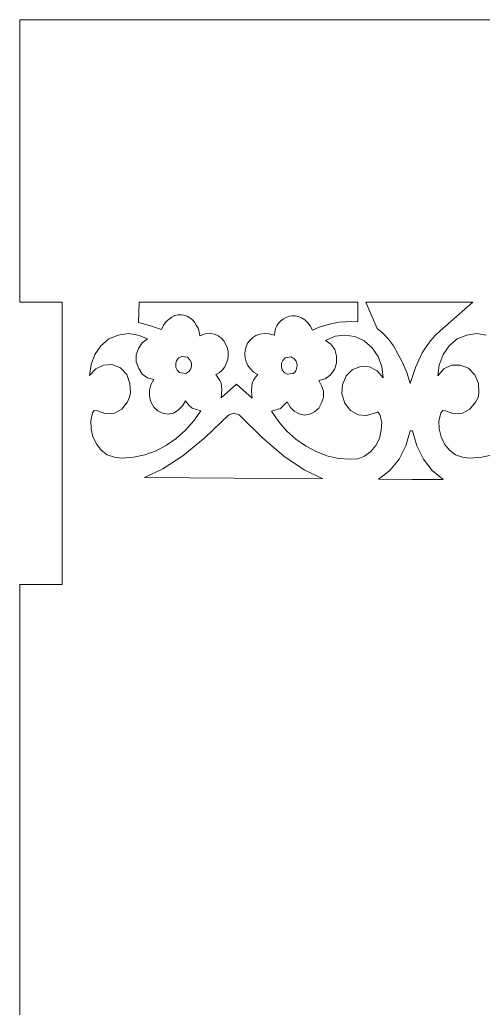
# Model space of a CAD drawing. Header units: inches. Extents: x -4.04 to 3.96, y -5.52 to 0.82.
# Drawn here: x -2.864 to -2.405, y -3.336 to -2.356 of the extents above; entities that cross this region are included whole.
import ezdxf

# ---------------------------------------------------------------- set-up
doc = ezdxf.new("R2010")
doc.units = ezdxf.units.IN
doc.header["$MEASUREMENT"] = 0
doc.layers.add('Katman 1', color=7, linetype='Continuous')

msp = doc.modelspace()

# ---------------------------------------------------------------- linework, layer by layer
at = {"layer": 'Katman 1', "color": 250, "lineweight": 9}
for points in [[(-1.74412, -2.35577), (-1.74412, -2.35577), (-2.86405, -2.35577), (-2.86405, -2.35577)], [(-2.86405, -2.35577), (-2.86405, -2.35577), (-2.86405, -2.63572), (-2.86405, -2.63572)], [(-2.86405, -2.63572), (-2.86405, -2.63572), (-2.82209, -2.63572), (-2.82209, -2.63572)], [(-2.82209, -2.63572), (-2.82209, -2.63572), (-2.82209, -2.91573), (-2.82209, -2.91573)], [(-2.74578, -2.63572), (-2.74578, -2.63572), (-2.74648, -2.65603), (-2.74648, -2.65603)], [(-2.52914, -2.63572), (-2.52914, -2.63572), (-2.74578, -2.63572), (-2.74578, -2.63572)], [(-2.52914, -2.65532), (-2.52914, -2.65532), (-2.52914, -2.63572), (-2.52914, -2.63572)], [(-2.41504, -2.63572), (-2.41504, -2.63572), (-2.52107, -2.63572), (-2.52107, -2.63572)], [(-2.52107, -2.63572), (-2.52107, -2.63572), (-2.5099, -2.66198), (-2.5099, -2.66198)], [(-2.44725, -2.66409), (-2.44725, -2.66409), (-2.41504, -2.63572), (-2.41504, -2.63572)], [(-2.72162, -2.6585), (-2.72162, -2.6585), (-2.71884, -2.65498), (-2.71884, -2.65498)], [(-2.71884, -2.65498), (-2.71884, -2.65498), (-2.71606, -2.65254), (-2.71606, -2.65254)], [(-2.71606, -2.65254), (-2.71606, -2.65254), (-2.71324, -2.65045), (-2.71324, -2.65045)], [(-2.71324, -2.65045), (-2.71324, -2.65045), (-2.71044, -2.64905), (-2.71044, -2.64905)], [(-2.71044, -2.64905), (-2.71044, -2.64905), (-2.70726, -2.64834), (-2.70726, -2.64834)], [(-2.70726, -2.64834), (-2.70726, -2.64834), (-2.70415, -2.64834), (-2.70415, -2.64834)], [(-2.70415, -2.64834), (-2.70415, -2.64834), (-2.70137, -2.6487), (-2.70137, -2.6487)], [(-2.70137, -2.6487), (-2.70137, -2.6487), (-2.69819, -2.64976), (-2.69819, -2.64976)], [(-2.69819, -2.64976), (-2.69819, -2.64976), (-2.69537, -2.65112), (-2.69537, -2.65112)], [(-2.69537, -2.65112), (-2.69537, -2.65112), (-2.69293, -2.65325), (-2.69293, -2.65325)], [(-2.69293, -2.65325), (-2.69293, -2.65325), (-2.69084, -2.6557), (-2.69084, -2.6557)], [(-2.60752, -2.65639), (-2.60752, -2.65639), (-2.60545, -2.65428), (-2.60545, -2.65428)], [(-2.60545, -2.65428), (-2.60545, -2.65428), (-2.60299, -2.65254), (-2.60299, -2.65254)], [(-2.60299, -2.65254), (-2.60299, -2.65254), (-2.60019, -2.65078), (-2.60019, -2.65078)], [(-2.60019, -2.65078), (-2.60019, -2.65078), (-2.59704, -2.64976), (-2.59704, -2.64976)], [(-2.59704, -2.64976), (-2.59704, -2.64976), (-2.59423, -2.64941), (-2.59423, -2.64941)], [(-2.59423, -2.64941), (-2.59423, -2.64941), (-2.59112, -2.64941), (-2.59112, -2.64941)], [(-2.59112, -2.64941), (-2.59112, -2.64941), (-2.58792, -2.65007), (-2.58792, -2.65007)], [(-2.58792, -2.65007), (-2.58792, -2.65007), (-2.58481, -2.65112), (-2.58481, -2.65112)], [(-2.58481, -2.65112), (-2.58481, -2.65112), (-2.58163, -2.65325), (-2.58163, -2.65325)], [(-2.58163, -2.65325), (-2.58163, -2.65325), (-2.57883, -2.65603), (-2.57883, -2.65603)], [(-2.54767, -2.6557), (-2.54767, -2.6557), (-2.54139, -2.65532), (-2.54139, -2.65532)], [(-2.54139, -2.65532), (-2.54139, -2.65532), (-2.53543, -2.65498), (-2.53543, -2.65498)], [(-2.53543, -2.65498), (-2.53543, -2.65498), (-2.52914, -2.65532), (-2.52914, -2.65532)], [(-2.74648, -2.65603), (-2.74648, -2.65603), (-2.73562, -2.65885), (-2.73562, -2.65885)], [(-2.73562, -2.65885), (-2.73562, -2.65885), (-2.72371, -2.6627), (-2.72371, -2.6627)], [(-2.72371, -2.6627), (-2.72371, -2.6627), (-2.72162, -2.6585), (-2.72162, -2.6585)], [(-2.69084, -2.6557), (-2.69084, -2.6557), (-2.68911, -2.6585), (-2.68911, -2.6585)], [(-2.68911, -2.6585), (-2.68911, -2.6585), (-2.68735, -2.66163), (-2.68735, -2.66163)], [(-2.68735, -2.66163), (-2.68735, -2.66163), (-2.6863, -2.66514), (-2.6863, -2.66514)], [(-2.6863, -2.66514), (-2.6863, -2.66514), (-2.68557, -2.66901), (-2.68557, -2.66901)], [(-2.61172, -2.6683), (-2.61172, -2.6683), (-2.61139, -2.66514), (-2.61139, -2.66514)], [(-2.61139, -2.66514), (-2.61139, -2.66514), (-2.61068, -2.66198), (-2.61068, -2.66198)], [(-2.61068, -2.66198), (-2.61068, -2.66198), (-2.60932, -2.65919), (-2.60932, -2.65919)], [(-2.60932, -2.65919), (-2.60932, -2.65919), (-2.60752, -2.65639), (-2.60752, -2.65639)], [(-2.57883, -2.65603), (-2.57883, -2.65603), (-2.57639, -2.65919), (-2.57639, -2.65919)], [(-2.57639, -2.65919), (-2.57639, -2.65919), (-2.57394, -2.66341), (-2.57394, -2.66341)], [(-2.57394, -2.66341), (-2.57394, -2.66341), (-2.56728, -2.66061), (-2.56728, -2.66061)], [(-2.56728, -2.66061), (-2.56728, -2.66061), (-2.56065, -2.6585), (-2.56065, -2.6585)], [(-2.56065, -2.6585), (-2.56065, -2.6585), (-2.55398, -2.65674), (-2.55398, -2.65674)], [(-2.55398, -2.65674), (-2.55398, -2.65674), (-2.54767, -2.6557), (-2.54767, -2.6557)], [(-2.5099, -2.66198), (-2.5099, -2.66198), (-2.50432, -2.66656), (-2.50432, -2.66656)], [(-2.45249, -2.66863), (-2.45249, -2.66863), (-2.44725, -2.66409), (-2.44725, -2.66409)], [(-2.7836, -2.67916), (-2.7836, -2.67916), (-2.77587, -2.67214), (-2.77587, -2.67214)], [(-2.77587, -2.67214), (-2.77587, -2.67214), (-2.76642, -2.6683), (-2.76642, -2.6683)], [(-2.76642, -2.6683), (-2.76642, -2.6683), (-2.75626, -2.6669), (-2.75626, -2.6669)], [(-2.75626, -2.6669), (-2.75626, -2.6669), (-2.74682, -2.6683), (-2.74682, -2.6683)], [(-2.74682, -2.6683), (-2.74682, -2.6683), (-2.73737, -2.67214), (-2.73737, -2.67214)], [(-2.73737, -2.67214), (-2.73737, -2.67214), (-2.74264, -2.67601), (-2.74264, -2.67601)], [(-2.68557, -2.66901), (-2.68557, -2.66901), (-2.68035, -2.66723), (-2.68035, -2.66723)], [(-2.68035, -2.66723), (-2.68035, -2.66723), (-2.67544, -2.6669), (-2.67544, -2.6669)], [(-2.67544, -2.6669), (-2.67544, -2.6669), (-2.67122, -2.66761), (-2.67122, -2.66761)], [(-2.67122, -2.66761), (-2.67122, -2.66761), (-2.66739, -2.66901), (-2.66739, -2.66901)], [(-2.66739, -2.66901), (-2.66739, -2.66901), (-2.66461, -2.6711), (-2.66461, -2.6711)], [(-2.66461, -2.6711), (-2.66461, -2.6711), (-2.6618, -2.6739), (-2.6618, -2.6739)], [(-2.6618, -2.6739), (-2.6618, -2.6739), (-2.66004, -2.67705), (-2.66004, -2.67705)], [(-2.63835, -2.67632), (-2.63835, -2.67632), (-2.6359, -2.67357), (-2.6359, -2.67357)], [(-2.6359, -2.67357), (-2.6359, -2.67357), (-2.63306, -2.67072), (-2.63306, -2.67072)], [(-2.63306, -2.67072), (-2.63306, -2.67072), (-2.62994, -2.66863), (-2.62994, -2.66863)], [(-2.62994, -2.66863), (-2.62994, -2.66863), (-2.62608, -2.66761), (-2.62608, -2.66761)], [(-2.62608, -2.66761), (-2.62608, -2.66761), (-2.62188, -2.6669), (-2.62188, -2.6669)], [(-2.62188, -2.6669), (-2.62188, -2.6669), (-2.61701, -2.66723), (-2.61701, -2.66723)], [(-2.61701, -2.66723), (-2.61701, -2.66723), (-2.61172, -2.6683), (-2.61172, -2.6683)], [(-2.55154, -2.66934), (-2.55154, -2.66934), (-2.56098, -2.67357), (-2.56098, -2.67357)], [(-2.56098, -2.67357), (-2.56098, -2.67357), (-2.55574, -2.67739), (-2.55574, -2.67739)], [(-2.54176, -2.6683), (-2.54176, -2.6683), (-2.55154, -2.66934), (-2.55154, -2.66934)], [(-2.53194, -2.66972), (-2.53194, -2.66972), (-2.54176, -2.6683), (-2.54176, -2.6683)], [(-2.52283, -2.6739), (-2.52283, -2.6739), (-2.53194, -2.66972), (-2.53194, -2.66972)], [(-2.51478, -2.68088), (-2.51478, -2.68088), (-2.52283, -2.6739), (-2.52283, -2.6739)], [(-2.50432, -2.66656), (-2.50432, -2.66656), (-2.49869, -2.67245), (-2.49869, -2.67245)], [(-2.49869, -2.67245), (-2.49869, -2.67245), (-2.49378, -2.67916), (-2.49378, -2.67916)], [(-2.46123, -2.67985), (-2.46123, -2.67985), (-2.45703, -2.6739), (-2.45703, -2.6739)], [(-2.45703, -2.6739), (-2.45703, -2.6739), (-2.45249, -2.66863), (-2.45249, -2.66863)], [(-2.43851, -2.67916), (-2.43851, -2.67916), (-2.43045, -2.67214), (-2.43045, -2.67214)], [(-2.43045, -2.67214), (-2.43045, -2.67214), (-2.421, -2.6683), (-2.421, -2.6683)], [(-2.421, -2.6683), (-2.421, -2.6683), (-2.4112, -2.6669), (-2.4112, -2.6669)], [(-2.4112, -2.6669), (-2.4112, -2.6669), (-2.40176, -2.6683), (-2.40176, -2.6683)], [(-2.78951, -2.68754), (-2.78951, -2.68754), (-2.7836, -2.67916), (-2.7836, -2.67916)], [(-2.74648, -2.68159), (-2.74648, -2.68159), (-2.74859, -2.6879), (-2.74859, -2.6879)], [(-2.74264, -2.67601), (-2.74264, -2.67601), (-2.74648, -2.68159), (-2.74648, -2.68159)], [(-2.66004, -2.67705), (-2.66004, -2.67705), (-2.65863, -2.68054), (-2.65863, -2.68054)], [(-2.65863, -2.68054), (-2.65863, -2.68054), (-2.65757, -2.68443), (-2.65757, -2.68443)], [(-2.65757, -2.68443), (-2.65757, -2.68443), (-2.65757, -2.68823), (-2.65757, -2.68823)], [(-2.64115, -2.68719), (-2.64115, -2.68719), (-2.64077, -2.68332), (-2.64077, -2.68332)], [(-2.64077, -2.68332), (-2.64077, -2.68332), (-2.63972, -2.67985), (-2.63972, -2.67985)], [(-2.63972, -2.67985), (-2.63972, -2.67985), (-2.63835, -2.67632), (-2.63835, -2.67632)], [(-2.55574, -2.67739), (-2.55574, -2.67739), (-2.55192, -2.68263), (-2.55192, -2.68263)], [(-2.55192, -2.68263), (-2.55192, -2.68263), (-2.55017, -2.68932), (-2.55017, -2.68932)], [(-2.50883, -2.68961), (-2.50883, -2.68961), (-2.51478, -2.68088), (-2.51478, -2.68088)], [(-2.49378, -2.67916), (-2.49378, -2.67916), (-2.48923, -2.68683), (-2.48923, -2.68683)], [(-2.46509, -2.68612), (-2.46509, -2.68612), (-2.46123, -2.67985), (-2.46123, -2.67985)], [(-2.44447, -2.68754), (-2.44447, -2.68754), (-2.43851, -2.67916), (-2.43851, -2.67916)], [(-2.79338, -2.69768), (-2.79338, -2.69768), (-2.78951, -2.68754), (-2.78951, -2.68754)], [(-2.74859, -2.6879), (-2.74859, -2.6879), (-2.74859, -2.6949), (-2.74859, -2.6949)], [(-2.70939, -2.69663), (-2.70939, -2.69663), (-2.70868, -2.69348), (-2.70868, -2.69348)], [(-2.70868, -2.69348), (-2.70868, -2.69348), (-2.70657, -2.69103), (-2.70657, -2.69103)], [(-2.70657, -2.69103), (-2.70657, -2.69103), (-2.70377, -2.68961), (-2.70377, -2.68961)], [(-2.70377, -2.68961), (-2.70377, -2.68961), (-2.69784, -2.69032), (-2.69784, -2.69032)], [(-2.69784, -2.69032), (-2.69784, -2.69032), (-2.69537, -2.69279), (-2.69537, -2.69279)], [(-2.69537, -2.69279), (-2.69537, -2.69279), (-2.69399, -2.69592), (-2.69399, -2.69592)], [(-2.65795, -2.69243), (-2.65795, -2.69243), (-2.65902, -2.69592), (-2.65902, -2.69592)], [(-2.65757, -2.68823), (-2.65757, -2.68823), (-2.65795, -2.69243), (-2.65795, -2.69243)], [(-2.64077, -2.69103), (-2.64077, -2.69103), (-2.64115, -2.68719), (-2.64115, -2.68719)], [(-2.63972, -2.6949), (-2.63972, -2.6949), (-2.64077, -2.69103), (-2.64077, -2.69103)], [(-2.60337, -2.69348), (-2.60337, -2.69348), (-2.60474, -2.69628), (-2.60474, -2.69628)], [(-2.6009, -2.69103), (-2.6009, -2.69103), (-2.60337, -2.69348), (-2.60337, -2.69348)], [(-2.59496, -2.68999), (-2.59496, -2.68999), (-2.6009, -2.69103), (-2.6009, -2.69103)], [(-2.59212, -2.69174), (-2.59212, -2.69174), (-2.59496, -2.68999), (-2.59496, -2.68999)], [(-2.59003, -2.69419), (-2.59003, -2.69419), (-2.59212, -2.69174), (-2.59212, -2.69174)], [(-2.58901, -2.69768), (-2.58901, -2.69768), (-2.59003, -2.69419), (-2.59003, -2.69419)], [(-2.55017, -2.68932), (-2.55017, -2.68932), (-2.55017, -2.69628), (-2.55017, -2.69628)], [(-2.50536, -2.69945), (-2.50536, -2.69945), (-2.50883, -2.68961), (-2.50883, -2.68961)], [(-2.48923, -2.68683), (-2.48923, -2.68683), (-2.48471, -2.69561), (-2.48471, -2.69561)], [(-2.47176, -2.70048), (-2.47176, -2.70048), (-2.4686, -2.69314), (-2.4686, -2.69314)], [(-2.4686, -2.69314), (-2.4686, -2.69314), (-2.46509, -2.68612), (-2.46509, -2.68612)], [(-2.44829, -2.69805), (-2.44829, -2.69805), (-2.44447, -2.68754), (-2.44447, -2.68754)], [(-2.7948, -2.7085), (-2.7948, -2.7085), (-2.79338, -2.69768), (-2.79338, -2.69768)], [(-2.7888, -2.7019), (-2.7888, -2.7019), (-2.7948, -2.7085), (-2.7948, -2.7085)], [(-2.78115, -2.69805), (-2.78115, -2.69805), (-2.7888, -2.7019), (-2.7888, -2.7019)], [(-2.77273, -2.69768), (-2.77273, -2.69768), (-2.78115, -2.69805), (-2.78115, -2.69805)], [(-2.76433, -2.70085), (-2.76433, -2.70085), (-2.77273, -2.69768), (-2.77273, -2.69768)], [(-2.75804, -2.70746), (-2.75804, -2.70746), (-2.76433, -2.70085), (-2.76433, -2.70085)], [(-2.74859, -2.6949), (-2.74859, -2.6949), (-2.74613, -2.70152), (-2.74613, -2.70152)], [(-2.74613, -2.70152), (-2.74613, -2.70152), (-2.74264, -2.70714), (-2.74264, -2.70714)], [(-2.70939, -2.70048), (-2.70939, -2.70048), (-2.70939, -2.69663), (-2.70939, -2.69663)], [(-2.70797, -2.7033), (-2.70797, -2.7033), (-2.70939, -2.70048), (-2.70939, -2.70048)], [(-2.70586, -2.70537), (-2.70586, -2.70537), (-2.70797, -2.7033), (-2.70797, -2.7033)], [(-2.6947, -2.70259), (-2.6947, -2.70259), (-2.69679, -2.70465), (-2.69679, -2.70465)], [(-2.69399, -2.69945), (-2.69399, -2.69945), (-2.6947, -2.70259), (-2.6947, -2.70259)], [(-2.69399, -2.69592), (-2.69399, -2.69592), (-2.69399, -2.69945), (-2.69399, -2.69945)], [(-2.66319, -2.70294), (-2.66319, -2.70294), (-2.66633, -2.70576), (-2.66633, -2.70576)], [(-2.66075, -2.69981), (-2.66075, -2.69981), (-2.66319, -2.70294), (-2.66319, -2.70294)], [(-2.65902, -2.69592), (-2.65902, -2.69592), (-2.66075, -2.69981), (-2.66075, -2.69981)], [(-2.63799, -2.69841), (-2.63799, -2.69841), (-2.63972, -2.6949), (-2.63972, -2.6949)], [(-2.63552, -2.7019), (-2.63552, -2.7019), (-2.63799, -2.69841), (-2.63799, -2.69841)], [(-2.63239, -2.70506), (-2.63239, -2.70506), (-2.63552, -2.7019), (-2.63552, -2.7019)], [(-2.60474, -2.69628), (-2.60474, -2.69628), (-2.60474, -2.69981), (-2.60474, -2.69981)], [(-2.60474, -2.69981), (-2.60474, -2.69981), (-2.60406, -2.70294), (-2.60406, -2.70294)], [(-2.60406, -2.70294), (-2.60406, -2.70294), (-2.60194, -2.70537), (-2.60194, -2.70537)], [(-2.59319, -2.70643), (-2.59319, -2.70643), (-2.59074, -2.70435), (-2.59074, -2.70435)], [(-2.59074, -2.70435), (-2.59074, -2.70435), (-2.58932, -2.70085), (-2.58932, -2.70085)], [(-2.58932, -2.70085), (-2.58932, -2.70085), (-2.58901, -2.69768), (-2.58901, -2.69768)], [(-2.55225, -2.70259), (-2.55225, -2.70259), (-2.55645, -2.70817), (-2.55645, -2.70817)], [(-2.55017, -2.69628), (-2.55017, -2.69628), (-2.55225, -2.70259), (-2.55225, -2.70259)], [(-2.54072, -2.70888), (-2.54072, -2.70888), (-2.53441, -2.70259), (-2.53441, -2.70259)], [(-2.53441, -2.70259), (-2.53441, -2.70259), (-2.52598, -2.69945), (-2.52598, -2.69945)], [(-2.52598, -2.69945), (-2.52598, -2.69945), (-2.51759, -2.69981), (-2.51759, -2.69981)], [(-2.51759, -2.69981), (-2.51759, -2.69981), (-2.5099, -2.70365), (-2.5099, -2.70365)], [(-2.5099, -2.70365), (-2.5099, -2.70365), (-2.50394, -2.71063), (-2.50394, -2.71063)], [(-2.50394, -2.71063), (-2.50394, -2.71063), (-2.50536, -2.69945), (-2.50536, -2.69945)], [(-2.48471, -2.69561), (-2.48471, -2.69561), (-2.48052, -2.70537), (-2.48052, -2.70537)], [(-2.47702, -2.71623), (-2.47702, -2.71623), (-2.47176, -2.70048), (-2.47176, -2.70048)], [(-2.44376, -2.7019), (-2.44376, -2.7019), (-2.44972, -2.70888), (-2.44972, -2.70888)], [(-2.44969, -2.70888), (-2.44969, -2.70888), (-2.44829, -2.69805), (-2.44829, -2.69805)], [(-2.43607, -2.69805), (-2.43607, -2.69805), (-2.44376, -2.7019), (-2.44376, -2.7019)], [(-2.42765, -2.69805), (-2.42765, -2.69805), (-2.43607, -2.69805), (-2.43607, -2.69805)], [(-2.41929, -2.70119), (-2.41929, -2.70119), (-2.42765, -2.69805), (-2.42765, -2.69805)], [(-2.41298, -2.70783), (-2.41298, -2.70783), (-2.41929, -2.70119), (-2.41929, -2.70119)], [(-2.75489, -2.71623), (-2.75489, -2.71623), (-2.75804, -2.70746), (-2.75804, -2.70746)], [(-2.74264, -2.70714), (-2.74264, -2.70714), (-2.73737, -2.71063), (-2.73737, -2.71063)], [(-2.73737, -2.71063), (-2.73737, -2.71063), (-2.73109, -2.71237), (-2.73109, -2.71237)], [(-2.73109, -2.71237), (-2.73109, -2.71237), (-2.73424, -2.71763), (-2.73424, -2.71763)], [(-2.69957, -2.70643), (-2.69957, -2.70643), (-2.70586, -2.70537), (-2.70586, -2.70537)], [(-2.69679, -2.70465), (-2.69679, -2.70465), (-2.69957, -2.70643), (-2.69957, -2.70643)], [(-2.66633, -2.70576), (-2.66633, -2.70576), (-2.66981, -2.70746), (-2.66981, -2.70746)], [(-2.66981, -2.70746), (-2.66981, -2.70746), (-2.66704, -2.71132), (-2.66704, -2.71132)], [(-2.66704, -2.71132), (-2.66704, -2.71132), (-2.66566, -2.71346), (-2.66566, -2.71346)], [(-2.66566, -2.71346), (-2.66566, -2.71346), (-2.66461, -2.71587), (-2.66461, -2.71587)], [(-2.63346, -2.71517), (-2.63346, -2.71517), (-2.63203, -2.71274), (-2.63203, -2.71274)], [(-2.62819, -2.70746), (-2.62819, -2.70746), (-2.63239, -2.70506), (-2.63239, -2.70506)], [(-2.63203, -2.71274), (-2.63203, -2.71274), (-2.63028, -2.70996), (-2.63028, -2.70996)], [(-2.63028, -2.70996), (-2.63028, -2.70996), (-2.62819, -2.70746), (-2.62819, -2.70746)], [(-2.60194, -2.70537), (-2.60194, -2.70537), (-2.59915, -2.70714), (-2.59915, -2.70714)], [(-2.59915, -2.70714), (-2.59915, -2.70714), (-2.59319, -2.70643), (-2.59319, -2.70643)], [(-2.56132, -2.71168), (-2.56132, -2.71168), (-2.56765, -2.71346), (-2.56765, -2.71346)], [(-2.56765, -2.71346), (-2.56765, -2.71346), (-2.56485, -2.7187), (-2.56485, -2.7187)], [(-2.55645, -2.70817), (-2.55645, -2.70817), (-2.56132, -2.71168), (-2.56132, -2.71168)], [(-2.54419, -2.71763), (-2.54419, -2.71763), (-2.54072, -2.70888), (-2.54072, -2.70888)], [(-2.48052, -2.70537), (-2.48052, -2.70537), (-2.47702, -2.71623), (-2.47702, -2.71623)], [(-2.44972, -2.70888), (-2.44972, -2.70888), (-2.44969, -2.70888), (-2.44969, -2.70888)], [(-2.40946, -2.71623), (-2.40946, -2.71623), (-2.41298, -2.70783), (-2.41298, -2.70783)], [(-2.75417, -2.72568), (-2.75417, -2.72568), (-2.75489, -2.71623), (-2.75489, -2.71623)], [(-2.73424, -2.71763), (-2.73424, -2.71763), (-2.73562, -2.7229), (-2.73562, -2.7229)], [(-2.73562, -2.7229), (-2.73562, -2.7229), (-2.73562, -2.72885), (-2.73562, -2.72885)], [(-2.66461, -2.71587), (-2.66461, -2.71587), (-2.66424, -2.71904), (-2.66424, -2.71904)], [(-2.66461, -2.73061), (-2.66461, -2.73061), (-2.64919, -2.71694), (-2.64919, -2.71694)], [(-2.6639, -2.72219), (-2.6639, -2.72219), (-2.66461, -2.73061), (-2.66461, -2.73061)], [(-2.66424, -2.71904), (-2.66424, -2.71904), (-2.6639, -2.72219), (-2.6639, -2.72219)], [(-2.64919, -2.71694), (-2.64919, -2.71694), (-2.63379, -2.73094), (-2.63379, -2.73094)], [(-2.6345, -2.72428), (-2.6345, -2.72428), (-2.63415, -2.71832), (-2.63415, -2.71832)], [(-2.63415, -2.71832), (-2.63415, -2.71832), (-2.63346, -2.71517), (-2.63346, -2.71517)], [(-2.56485, -2.7187), (-2.56485, -2.7187), (-2.56312, -2.72394), (-2.56312, -2.72394)], [(-2.56312, -2.72394), (-2.56312, -2.72394), (-2.56312, -2.73023), (-2.56312, -2.73023)], [(-2.54489, -2.72674), (-2.54489, -2.72674), (-2.54419, -2.71763), (-2.54419, -2.71763)], [(-2.40913, -2.72568), (-2.40913, -2.72568), (-2.40946, -2.71623), (-2.40946, -2.71623)], [(-2.75733, -2.73446), (-2.75733, -2.73446), (-2.75526, -2.7299), (-2.75526, -2.7299)], [(-2.75526, -2.7299), (-2.75526, -2.7299), (-2.75417, -2.72568), (-2.75417, -2.72568)], [(-2.73562, -2.72885), (-2.73562, -2.72885), (-2.73424, -2.73446), (-2.73424, -2.73446)], [(-2.70275, -2.73863), (-2.70275, -2.73863), (-2.69995, -2.73339), (-2.69995, -2.73339)], [(-2.69995, -2.73339), (-2.69995, -2.73339), (-2.69679, -2.73761), (-2.69679, -2.73761)], [(-2.63379, -2.73094), (-2.63379, -2.73094), (-2.6345, -2.72428), (-2.6345, -2.72428)], [(-2.56312, -2.73023), (-2.56312, -2.73023), (-2.56485, -2.73548), (-2.56485, -2.73548)], [(-2.54176, -2.73583), (-2.54176, -2.73583), (-2.54489, -2.72674), (-2.54489, -2.72674)], [(-2.41227, -2.73477), (-2.41227, -2.73477), (-2.4098, -2.73023), (-2.4098, -2.73023)], [(-2.4098, -2.73023), (-2.4098, -2.73023), (-2.40913, -2.72568), (-2.40913, -2.72568)], [(-2.79198, -2.7453), (-2.79198, -2.7453), (-2.7902, -2.74319), (-2.7902, -2.74319)], [(-2.7902, -2.74319), (-2.7902, -2.74319), (-2.78709, -2.7435), (-2.78709, -2.7435)], [(-2.78709, -2.7435), (-2.78709, -2.7435), (-2.77864, -2.74632), (-2.77864, -2.74632)], [(-2.77029, -2.74564), (-2.77029, -2.74564), (-2.76295, -2.74181), (-2.76295, -2.74181)], [(-2.76295, -2.74181), (-2.76295, -2.74181), (-2.75733, -2.73446), (-2.75733, -2.73446)], [(-2.73424, -2.73446), (-2.73424, -2.73446), (-2.73109, -2.73968), (-2.73109, -2.73968)], [(-2.73109, -2.73968), (-2.73109, -2.73968), (-2.72724, -2.7435), (-2.72724, -2.7435)], [(-2.72724, -2.7435), (-2.72724, -2.7435), (-2.72269, -2.74564), (-2.72269, -2.74564)], [(-2.71182, -2.74564), (-2.71182, -2.74564), (-2.70693, -2.74283), (-2.70693, -2.74283)], [(-2.70693, -2.74283), (-2.70693, -2.74283), (-2.70275, -2.73863), (-2.70275, -2.73863)], [(-2.69679, -2.73761), (-2.69679, -2.73761), (-2.69328, -2.74072), (-2.69328, -2.74072)], [(-2.69328, -2.74072), (-2.69328, -2.74072), (-2.68455, -2.7435), (-2.68455, -2.7435)], [(-2.68455, -2.7435), (-2.68455, -2.7435), (-2.69188, -2.75366), (-2.69188, -2.75366)], [(-2.60577, -2.7411), (-2.60577, -2.7411), (-2.61454, -2.74388), (-2.61454, -2.74388)], [(-2.60228, -2.73794), (-2.60228, -2.73794), (-2.60577, -2.7411), (-2.60577, -2.7411)], [(-2.59915, -2.73446), (-2.59915, -2.73446), (-2.60228, -2.73794), (-2.60228, -2.73794)], [(-2.59599, -2.73968), (-2.59599, -2.73968), (-2.59915, -2.73446), (-2.59915, -2.73446)], [(-2.59212, -2.74388), (-2.59212, -2.74388), (-2.59599, -2.73968), (-2.59599, -2.73968)], [(-2.56765, -2.74072), (-2.56765, -2.74072), (-2.57185, -2.74459), (-2.57185, -2.74459)], [(-2.56485, -2.73548), (-2.56485, -2.73548), (-2.56765, -2.74072), (-2.56765, -2.74072)], [(-2.53614, -2.74319), (-2.53614, -2.74319), (-2.54176, -2.73583), (-2.54176, -2.73583)], [(-2.52878, -2.74737), (-2.52878, -2.74737), (-2.53614, -2.74319), (-2.53614, -2.74319)], [(-2.44687, -2.74564), (-2.44687, -2.74564), (-2.4448, -2.74319), (-2.4448, -2.74319)], [(-2.4448, -2.74319), (-2.4448, -2.74319), (-2.442, -2.7435), (-2.442, -2.7435)], [(-2.442, -2.7435), (-2.442, -2.7435), (-2.43398, -2.74632), (-2.43398, -2.74632)], [(-2.4252, -2.74564), (-2.4252, -2.74564), (-2.41787, -2.74181), (-2.41787, -2.74181)], [(-2.41787, -2.74181), (-2.41787, -2.74181), (-2.41227, -2.73477), (-2.41227, -2.73477)], [(-2.79376, -2.75335), (-2.79376, -2.75335), (-2.79198, -2.7453), (-2.79198, -2.7453)], [(-2.79338, -2.76139), (-2.79338, -2.76139), (-2.79376, -2.75335), (-2.79376, -2.75335)], [(-2.77864, -2.74632), (-2.77864, -2.74632), (-2.77029, -2.74564), (-2.77029, -2.74564)], [(-2.72269, -2.74564), (-2.72269, -2.74564), (-2.71711, -2.74668), (-2.71711, -2.74668)], [(-2.71711, -2.74668), (-2.71711, -2.74668), (-2.71182, -2.74564), (-2.71182, -2.74564)], [(-2.68035, -2.76981), (-2.68035, -2.76981), (-2.65686, -2.74737), (-2.65686, -2.74737)], [(-2.65686, -2.74737), (-2.65686, -2.74737), (-2.65197, -2.74564), (-2.65197, -2.74564)], [(-2.65197, -2.74564), (-2.65197, -2.74564), (-2.64672, -2.74737), (-2.64672, -2.74737)], [(-2.64672, -2.74737), (-2.64672, -2.74737), (-2.62363, -2.77012), (-2.62363, -2.77012)], [(-2.61454, -2.74388), (-2.61454, -2.74388), (-2.60719, -2.75437), (-2.60719, -2.75437)], [(-2.58726, -2.74632), (-2.58726, -2.74632), (-2.59212, -2.74388), (-2.59212, -2.74388)], [(-2.58201, -2.74774), (-2.58201, -2.74774), (-2.58726, -2.74632), (-2.58726, -2.74632)], [(-2.57672, -2.74668), (-2.57672, -2.74668), (-2.58201, -2.74774), (-2.58201, -2.74774)], [(-2.57185, -2.74459), (-2.57185, -2.74459), (-2.57672, -2.74668), (-2.57672, -2.74668)], [(-2.52041, -2.74808), (-2.52041, -2.74808), (-2.52878, -2.74737), (-2.52878, -2.74737)], [(-2.51163, -2.7453), (-2.51163, -2.7453), (-2.52041, -2.74808), (-2.52041, -2.74808)], [(-2.50923, -2.74459), (-2.50923, -2.74459), (-2.51163, -2.7453), (-2.51163, -2.7453)], [(-2.50712, -2.74704), (-2.50712, -2.74704), (-2.50923, -2.74459), (-2.50923, -2.74459)], [(-2.50536, -2.75475), (-2.50536, -2.75475), (-2.50712, -2.74704), (-2.50712, -2.74704)], [(-2.44867, -2.75335), (-2.44867, -2.75335), (-2.44687, -2.74564), (-2.44687, -2.74564)], [(-2.44829, -2.76139), (-2.44829, -2.76139), (-2.44867, -2.75335), (-2.44867, -2.75335)], [(-2.43398, -2.74632), (-2.43398, -2.74632), (-2.4252, -2.74564), (-2.4252, -2.74564)], [(-2.79162, -2.7691), (-2.79162, -2.7691), (-2.79338, -2.76139), (-2.79338, -2.76139)], [(-2.69995, -2.76277), (-2.69995, -2.76277), (-2.70906, -2.77084), (-2.70906, -2.77084)], [(-2.69188, -2.75366), (-2.69188, -2.75366), (-2.69995, -2.76277), (-2.69995, -2.76277)], [(-2.60719, -2.75437), (-2.60719, -2.75437), (-2.59948, -2.7635), (-2.59948, -2.7635)], [(-2.50743, -2.77084), (-2.50743, -2.77084), (-2.50572, -2.76277), (-2.50572, -2.76277)], [(-2.50572, -2.76277), (-2.50572, -2.76277), (-2.50536, -2.75475), (-2.50536, -2.75475)], [(-2.47702, -2.76315), (-2.47702, -2.76315), (-2.48156, -2.77817), (-2.48156, -2.77817)], [(-2.47494, -2.76315), (-2.47494, -2.76315), (-2.47702, -2.76315), (-2.47702, -2.76315)], [(-2.47069, -2.77817), (-2.47069, -2.77817), (-2.47494, -2.76315), (-2.47494, -2.76315)], [(-2.44656, -2.7691), (-2.44656, -2.7691), (-2.44829, -2.76139), (-2.44829, -2.76139)], [(-2.78813, -2.77608), (-2.78813, -2.77608), (-2.79162, -2.7691), (-2.79162, -2.7691)], [(-2.70906, -2.77084), (-2.70906, -2.77084), (-2.71851, -2.7775), (-2.71851, -2.7775)], [(-2.70237, -2.78794), (-2.70237, -2.78794), (-2.68035, -2.76981), (-2.68035, -2.76981)], [(-2.62363, -2.77012), (-2.62363, -2.77012), (-2.60228, -2.78833), (-2.60228, -2.78833)], [(-2.59948, -2.7635), (-2.59948, -2.7635), (-2.59041, -2.7715), (-2.59041, -2.7715)], [(-2.59041, -2.7715), (-2.59041, -2.7715), (-2.58096, -2.77817), (-2.58096, -2.77817)], [(-2.51129, -2.77786), (-2.51129, -2.77786), (-2.50743, -2.77084), (-2.50743, -2.77084)], [(-2.44305, -2.77642), (-2.44305, -2.77642), (-2.44656, -2.7691), (-2.44656, -2.7691)], [(-2.78322, -2.78237), (-2.78322, -2.78237), (-2.78813, -2.77608), (-2.78813, -2.77608)], [(-2.77729, -2.78695), (-2.77729, -2.78695), (-2.78322, -2.78237), (-2.78322, -2.78237)], [(-2.71851, -2.7775), (-2.71851, -2.7775), (-2.729, -2.78308), (-2.729, -2.78308)], [(-2.58096, -2.77817), (-2.58096, -2.77817), (-2.57046, -2.78379), (-2.57046, -2.78379)], [(-2.51621, -2.78379), (-2.51621, -2.78379), (-2.51129, -2.77786), (-2.51129, -2.77786)], [(-2.48156, -2.77817), (-2.48156, -2.77817), (-2.4882, -2.7915), (-2.4882, -2.7915)], [(-2.46407, -2.7915), (-2.46407, -2.7915), (-2.47069, -2.77817), (-2.47069, -2.77817)], [(-2.43818, -2.78237), (-2.43818, -2.78237), (-2.44305, -2.77642), (-2.44305, -2.77642)], [(-2.43222, -2.78695), (-2.43222, -2.78695), (-2.43818, -2.78237), (-2.43818, -2.78237)], [(-2.77029, -2.78941), (-2.77029, -2.78941), (-2.77729, -2.78695), (-2.77729, -2.78695)], [(-2.76328, -2.79044), (-2.76328, -2.79044), (-2.77029, -2.78941), (-2.77029, -2.78941)], [(-2.7514, -2.78941), (-2.7514, -2.78941), (-2.76328, -2.79044), (-2.76328, -2.79044)], [(-2.7402, -2.78695), (-2.7402, -2.78695), (-2.7514, -2.78941), (-2.7514, -2.78941)], [(-2.729, -2.78308), (-2.729, -2.78308), (-2.7402, -2.78695), (-2.7402, -2.78695)], [(-2.72228, -2.80093), (-2.72228, -2.80093), (-2.70237, -2.78794), (-2.70237, -2.78794)], [(-2.60228, -2.78833), (-2.60228, -2.78833), (-2.58234, -2.80199), (-2.58234, -2.80199)], [(-2.57046, -2.78379), (-2.57046, -2.78379), (-2.55961, -2.78794), (-2.55961, -2.78794)], [(-2.55961, -2.78794), (-2.55961, -2.78794), (-2.54805, -2.79079), (-2.54805, -2.79079)], [(-2.54805, -2.79079), (-2.54805, -2.79079), (-2.53652, -2.7915), (-2.53652, -2.7915)], [(-2.53652, -2.7915), (-2.53652, -2.7915), (-2.52914, -2.79113), (-2.52914, -2.79113)], [(-2.52914, -2.79113), (-2.52914, -2.79113), (-2.5225, -2.78833), (-2.5225, -2.78833)], [(-2.5225, -2.78833), (-2.5225, -2.78833), (-2.51621, -2.78379), (-2.51621, -2.78379)], [(-2.4882, -2.7915), (-2.4882, -2.7915), (-2.49727, -2.80268), (-2.49727, -2.80268)], [(-2.45529, -2.80268), (-2.45529, -2.80268), (-2.46407, -2.7915), (-2.46407, -2.7915)], [(-2.4252, -2.78941), (-2.4252, -2.78941), (-2.43222, -2.78695), (-2.43222, -2.78695)], [(-2.4182, -2.79044), (-2.4182, -2.79044), (-2.4252, -2.78941), (-2.4252, -2.78941)], [(-2.40596, -2.78941), (-2.40596, -2.78941), (-2.4182, -2.79044), (-2.4182, -2.79044)], [(-2.39511, -2.78695), (-2.39511, -2.78695), (-2.40596, -2.78941), (-2.40596, -2.78941)], [(-2.74053, -2.80968), (-2.74053, -2.80968), (-2.72228, -2.80093), (-2.72228, -2.80093)], [(-2.58234, -2.80199), (-2.58234, -2.80199), (-2.56379, -2.81073), (-2.56379, -2.81073)], [(-2.56379, -2.81073), (-2.56379, -2.81073), (-2.74053, -2.80968), (-2.74053, -2.80968)], [(-2.49727, -2.80268), (-2.49727, -2.80268), (-2.50852, -2.81108), (-2.50852, -2.81108)], [(-2.50852, -2.81108), (-2.50852, -2.81108), (-2.47494, -2.81141), (-2.47494, -2.81141)], [(-2.47494, -2.81141), (-2.47494, -2.81141), (-2.44447, -2.81141), (-2.44447, -2.81141)], [(-2.44447, -2.81141), (-2.44447, -2.81141), (-2.45529, -2.80268), (-2.45529, -2.80268)], [(-2.82209, -2.91573), (-2.82209, -2.91573), (-2.86405, -2.91573), (-2.86405, -2.91573)], [(-2.86405, -2.91573), (-2.86405, -2.91573), (-2.86405, -3.71367), (-2.86405, -3.71367)]]:
    msp.add_open_spline(points, degree=3, dxfattribs=at)

doc.saveas('drawing.dxf')
